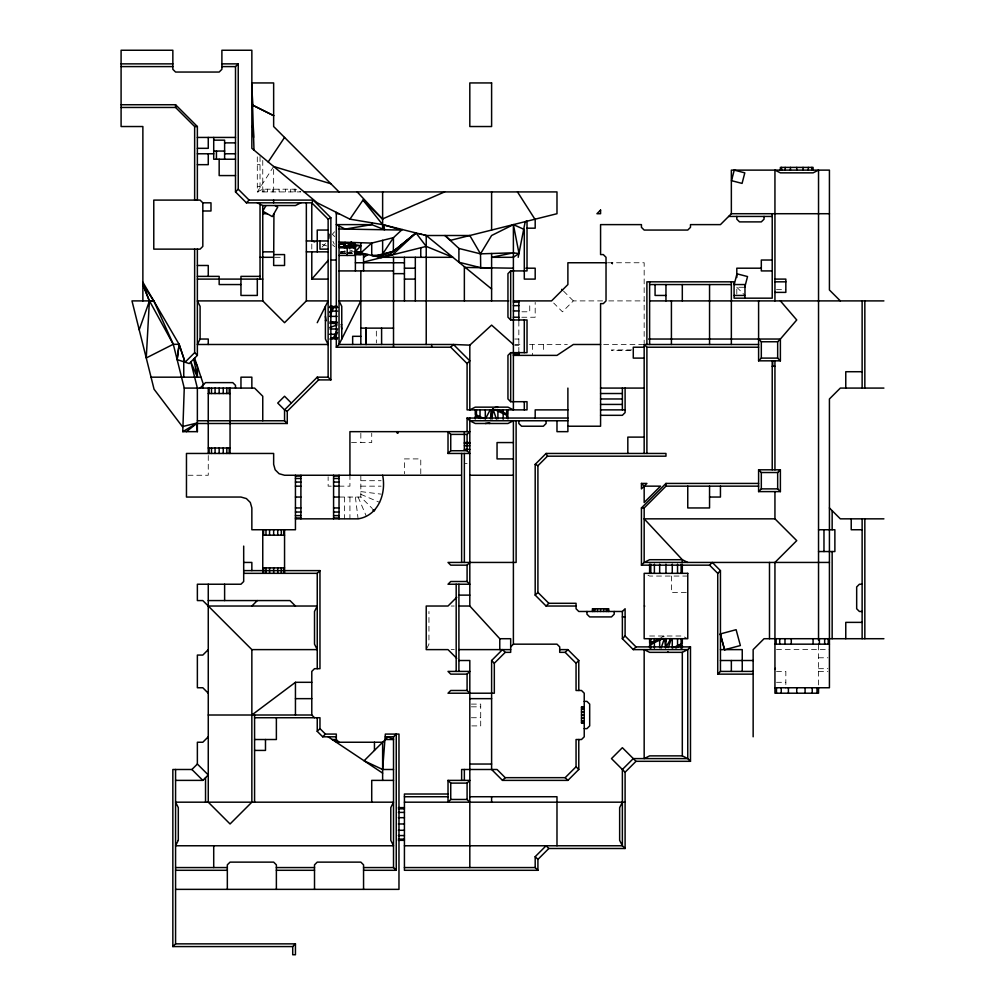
<?xml version="1.0" encoding="UTF-8"?>
<svg xmlns="http://www.w3.org/2000/svg" width="1005" height="1005" viewBox="0 0 1005 1005"><rect width="100%" height="100%" fill="white"/><g stroke="black" fill="none" stroke-linecap="round" stroke-linejoin="round"><path stroke-width="0.75" stroke-dasharray="5 3.75" d="M612.836 262.757L612.497 264.114L611.48 262.757M426.899 648.25L428.947 644.167L428.947 611.48M273.649 166.491L257.305 191.917L300.897 191.917L295.445 189.191L262.757 189.191L257.305 191.917L257.305 155.825M332.63 233.977L334.539 231.766M322.015 247.092L327.115 241.979M602.598 300.897L573.34 300.897L562.436 311.789L553.717 303.07M611.819 263.775L612.497 263.096M660.7 638.024L663.803 636.002L664.091 636.68M340.394 252.808L345.846 250.459M340.595 253.298L345.268 253.222M346.825 253.185L353.044 253.084M340.519 251.828L348.371 251.79M349.439 251.79L355.381 251.765M257.305 164.669L260.031 164.669M257.305 186.465L260.031 186.465M340.394 253.373L345.846 253.386M348.572 253.386L352.655 253.373M275.207 257.305L282.995 257.305M607.811 262.757L644.167 262.757L644.167 343.295M736.803 294.088L736.803 287.267L744.969 287.267M776.501 289.654L785.835 289.654M608.754 300.897L644.167 300.897M521.959 311.789L529.748 311.789L529.748 302.455M521.821 317.241L535.188 317.241L535.188 302.379M514.761 339.037L518.844 339.037M514.861 344.489L522.198 344.489M529.534 344.489L567.335 344.489M603.691 344.489L642.61 344.489M514.761 345.331L518.844 345.331M631.718 349.928L611.48 349.928L611.48 350.619L633.276 350.619M351.486 442.564L371.724 442.564L371.724 433.218M464.36 463.506L467.086 463.506M188.023 475.252L208.261 475.252L208.261 455.014M360.833 480.704L381.071 480.704M331.248 486.156L328.132 486.156L328.132 476.81M339.037 486.156L349.928 486.156L349.928 475.252M360.833 486.156L381.071 486.156M339.037 497.048L360.833 497.048L372.353 508.58M687.759 576.053L649.619 576.053L645.537 574.018M686.277 592.41L671.415 592.41L671.415 576.053M451.119 606.028L454.235 606.028M649.619 636.002L682.307 636.002L686.402 638.037M451.145 649.619L454.285 649.619M776.501 649.619L829.427 649.619M818.535 657.785L827.869 657.785M818.535 668.689L827.869 668.689M776.501 671.415L785.835 671.415L785.835 688.538M818.535 671.415L827.869 671.415M776.501 682.307L785.835 682.307M471.37 704.103L480.704 704.103L480.704 725.899L471.37 725.899M471.37 706.829L480.704 706.829M471.37 717.733L480.704 717.733M340.595 251.916L345.268 252.155M346.825 252.23L353.044 252.556M340.595 253.411L345.268 253.687M360.833 491.608L381.071 494.133M349.439 249.906L352.416 250.835M322.19 244.429L326.65 245.911M360.833 494.322L379.903 502.5M332.492 244.768L334.678 246.677M736.803 287.267L743.951 294.427M611.819 263.096L612.497 263.775M563.529 291.086L573.34 300.897M332.492 234.416L334.678 236.602M332.969 241.326L334.25 244.152M358.107 497.048L366.285 516.118M355.381 497.048L358.107 518.844M818.535 644.946L818.535 686.277M543.366 344.489L543.366 352.265M532.474 344.489L532.474 355.381M518.844 321.135L518.844 350.707M420.768 473.77L420.768 458.908L404.425 458.908L404.425 473.77M376.335 331.11L376.36 342.994M360.833 433.218L360.833 442.564M360.833 475.252L360.833 497.048M349.928 497.048L349.928 518.844M344.489 497.048L344.489 518.844M311.789 244.077L311.789 250.295M295.445 189.191L295.445 191.917M294.251 189.191L294.251 191.917M290.684 189.191L290.684 191.917M285.395 189.191L285.395 191.917M279.101 189.191L279.101 191.917M273.649 169.481L273.649 191.917M272.795 189.191L272.795 191.917M267.518 189.191L267.518 191.917M263.951 189.191L263.951 191.917M262.757 160.436L262.757 191.917M260.031 156.504L260.031 190.561"/><path stroke-width="1.5" d="M339.037 246.401L339.037 245.76M347.215 254.579L347.215 255.433L347.215 245.459L347.215 247.594M380.053 257.305L452.866 257.305L426.221 246.401L415.982 232.946L393.357 251.388L393.458 237.657L402.226 229.504M142.873 284.478L149.356 300.897L142.873 284.478L153.778 300.897L173.3 344.263L184.254 388.081L182.772 431.66L197.369 431.66L197.369 388.081L190.824 361.926L197.369 377.177L197.369 366.285L193.739 359.011L197.369 377.177M186.428 431.66L197.369 422.942L182.345 426.597L154.054 389.211L131.982 300.897L153.778 300.897L149.406 300.746L146.253 357.956L173.3 344.263L179.129 344.363L185.083 362.215L194.643 352.655L194.643 249.127M328.823 238.399L329.138 234.253M393.52 769.491L382.629 769.491L385.355 734.077L398.972 734.077L398.972 889.362L175.573 889.362M492.01 419.098L492.965 408.847L496.42 419.098M490.515 418.583L491.332 410.002M142.873 282.217L179.129 344.363L177.131 359.589L189.191 363.559L197.369 355.381L197.369 249.127M179.129 344.363L177.131 359.589L176.729 357.956M490.628 418.758L492.513 409.914M492.965 408.847L491.608 417.816L491.608 409.588M339.376 244.19L339.037 246.238L345.167 247.77L345.167 242.494L339.376 244.19L345.167 243.851M518.191 257.305L525.2 221.653L526.494 221.339M397.955 433.029L398.294 431.66M744.806 287.103L747.532 276.551L736.966 273.825L734.24 284.377L734.906 284.553M339.037 228.989L401.648 230.045L383.784 224.906L382.629 228.977L382.629 191.917M354.665 243.675L351.536 242.368L350.883 244.604L347.893 246.062L349.765 248.109M661.139 647.999L664.104 639.318M668.312 647.572L671.277 638.891M139.205 329.766L149.481 300.897M489.473 423.494L489.724 422.816L485.302 423.494M332.73 306.349L329.866 312.593L332.73 306.349L329.803 306.349M337.454 332.454L334.439 339.037L337.366 339.037M330.18 315.13L334.263 306.349L337.265 306.349M337.002 330.256L332.906 339.037L329.904 339.037M306.349 202.822L306.349 300.897L284.553 322.693L262.757 300.897L197.369 300.897L200.096 306.349L200.096 339.037L197.369 344.489L328.132 344.489L325.419 339.037L325.419 306.349M197.369 431.66L196.679 423.494L287.267 423.494L287.267 411.233L318.598 379.903L330.859 379.903L330.859 217.796L313.158 200.096L311.789 202.822L311.789 240.961L314.766 241.954M317.241 322.693L328.132 300.897L306.349 300.897M360.833 300.897L339.037 344.489L336.311 347.215L450.743 347.215L467.086 363.559L467.086 409.877L527.022 409.877L527.022 401.699L510.678 401.699L507.952 398.972L507.952 355.381L510.678 352.655L527.022 352.655L527.022 319.967L510.678 319.967L507.952 317.241L507.952 273.649L510.678 270.923L527.022 270.923L527.022 221.213M622.371 802.178L619.645 807.631L619.645 840.331L622.371 845.77L625.097 848.496L548.818 848.496L537.914 859.401L537.914 870.292L404.425 870.292L404.425 794.013L448.016 794.013M490.201 409.814L485.302 419.148L485.302 410.141M670.863 638.502L665.963 647.295L665.963 638.527M265.873 205.711L262.757 211.163L272.292 216.603L277.732 207.068L275.018 205.523M491.608 267.858L480.704 267.694L480.503 253.85L491.608 235.509L513.392 224.618L524.296 229.492L524.296 270.923M382.629 254.064L393.458 237.657L371.724 243.084L339.037 242.042L350.657 244.001M268.197 161.956L284.553 137.434M142.873 300.897L142.873 126.53L121.09 126.53L121.09 50.25L172.847 50.25L172.847 69.32L175.573 72.046L219.165 72.046L221.891 69.32L221.891 50.25L251.853 50.25L251.853 148.325L317.241 202.822L349.928 219.165L362.993 200.096L382.629 219.165L357.202 191.917M354.602 242.871L354.866 246.69L354.024 247.594L347.893 246.062L351.197 241.929M328.132 279.101L311.789 279.101L328.132 260.421M351.536 242.368L349.753 243.738M355.381 251.765L360.833 245.722L353.572 244.491M330.859 379.903L328.132 377.177L328.132 219.165L311.789 202.822L246.401 202.822L235.509 191.917L235.509 66.594L238.235 63.868L221.891 63.868M235.509 191.917L238.235 189.191L238.235 63.868M246.401 202.822L249.127 200.096L313.158 200.096M200.096 388.081L205.535 382.629L232.783 382.629L235.509 385.355L235.509 388.081M328.132 377.177L317.241 377.177L284.553 409.877L284.553 420.768L287.267 423.494M450.743 347.215L453.456 344.489L469.812 345.142L491.608 325.118L513.392 344.489M397.955 432.012L397.264 432.69L397.955 432.012L397.955 432.69L397.264 432.012M467.086 363.559L469.812 360.833L453.456 344.489L339.037 344.489L339.037 225.974M208.261 649.619L202.822 655.072L197.369 655.072L197.369 687.759L202.822 687.759L208.261 693.211M251.853 606.028L257.305 600.575M374.287 509.987L373.257 509.987M373.094 509.824L373.772 511.017L374.79 509.987M317.241 668.689L317.241 573.34L319.967 570.614L243.687 570.614M448.016 453.456L450.743 450.743L450.743 434.386L448.016 431.66L448.016 453.456L469.812 453.456L467.086 450.743L467.086 434.386L469.812 431.66L349.928 431.66L349.928 475.252M208.261 736.803L202.822 742.243L197.369 742.243L197.369 764.039L208.261 774.943L202.822 780.383L175.573 780.383M829.427 213.713L731.351 213.713L720.447 224.618L690.485 224.618L690.485 227.331L687.759 230.057L644.167 230.057L641.441 227.331L641.441 224.618L600.575 224.618L600.575 254.579L603.302 254.579L606.028 257.305L606.028 300.897L603.302 303.623L600.575 303.623L600.575 426.221L567.888 426.221M292.719 946.572L292.719 954.75L295.445 954.75L295.445 943.858L292.719 946.572L172.847 946.572L172.847 769.491L191.917 769.491L197.369 764.039M576.053 606.028L546.092 606.028L535.188 595.123L535.188 464.36L546.092 453.456L665.963 453.456L665.963 456.182L547.449 456.182L537.914 465.717L537.914 592.41L548.818 603.302L576.053 603.302L576.053 608.754L578.78 611.48L622.371 611.48L625.097 608.754L625.097 636.002L636.002 646.893L690.485 646.893L690.485 761.313L636.002 761.313L622.371 747.695L611.48 758.599L625.097 772.217L625.097 848.496M516.118 420.768L516.118 562.436L448.016 562.436L450.743 565.162L467.086 565.162L469.812 562.436M336.311 736.803L322.693 736.803L317.241 731.351L319.967 728.625L319.967 717.733L254.579 717.733M456.735 597.309L448.016 606.028L426.221 606.028L426.221 649.619L448.016 649.619L456.735 658.338M322.693 736.803L325.419 734.077L336.311 734.077L336.311 739.517L339.037 742.243L332.228 739.517L336.311 739.517M172.847 946.572L175.573 943.858L175.573 769.491M780.383 360.833L758.599 360.833L761.313 358.107L777.669 358.107L780.383 360.833L780.383 339.037L796.739 319.967L780.383 300.897M777.669 358.107L777.669 341.763L780.383 339.037L648.715 339.037M396.246 870.292L393.52 867.566L393.52 736.803L396.246 734.077L396.246 870.292L363.559 870.292M535.188 595.123L537.914 592.41M467.086 674.141L469.812 671.415L448.016 671.415L450.743 674.141L467.086 674.141L467.086 690.485L469.812 693.211M753.147 674.141L717.733 674.141L717.733 573.34L709.555 565.162L641.441 565.162L641.441 507.952L665.963 483.43L758.599 483.43M578.78 739.517L578.78 769.491L567.888 780.383L502.5 780.383L491.608 769.491L491.608 660.511L502.5 649.619L505.226 652.346L510.678 652.346L510.678 638.715L499.774 638.715L469.812 606.028L469.812 418.042M546.092 606.028L548.818 603.302M641.441 565.162L644.167 562.436L644.167 507.952L665.963 486.156L758.599 486.156M467.086 690.485L450.743 690.485L448.016 693.211L494.322 693.211L494.322 663.237L505.226 652.346M510.678 646.893L513.392 644.167L513.392 420.768L507.952 423.494L475.252 423.494L469.812 420.768L467.086 418.042L467.086 431.66M513.392 644.167L556.984 644.167L559.71 646.893L559.71 652.346L565.162 652.346L567.888 649.619L578.78 660.511L578.78 690.485M461.634 780.383L461.634 769.491L497.048 769.491L505.226 777.669L565.162 777.669L576.053 766.765L576.053 739.517L581.506 739.517L584.232 736.803L584.232 693.211L581.506 690.485L576.053 690.485L576.053 663.237L578.78 660.511M448.016 780.383L450.743 783.109L450.743 799.465L448.016 802.178L448.016 780.383L469.812 780.383L467.086 783.109L467.086 799.465L469.812 802.178M758.599 491.608L761.313 488.882L777.669 488.882L780.383 491.608L758.599 491.608L758.599 469.812L780.383 469.812L780.383 491.608M758.599 469.812L761.313 472.526L777.669 472.526L780.383 469.812M690.485 646.893L687.759 649.619L633.276 649.619L622.371 638.715L625.097 636.002M709.555 565.162L712.281 562.436L720.447 570.614L720.447 671.415L717.733 674.141M502.5 780.383L505.226 777.669M633.276 649.619L636.002 646.893M717.733 573.34L720.447 570.614M537.914 870.292L535.188 867.566L535.188 856.675L546.092 845.77L548.818 848.496M625.097 772.217L636.002 761.313M389.161 254.906L416.007 232.959L392.616 254.805L371.724 255.421L371.724 243.084L360.833 252.946L354.602 253.059M393.357 251.388L415.982 232.946M251.853 715.007L295.445 682.307L311.789 682.307M513.392 257.255L519.02 253.486L513.392 224.618L513.392 409.877L507.952 407.151L475.252 407.151L469.812 409.877L469.812 345.142M342.718 243.989L345.167 242.494M363.559 257.305L368.018 254.579L355.381 254.579M182.772 431.66L197.369 422.942M300.897 202.822L295.445 205.535L262.757 205.535L257.305 202.822M328.132 219.165L330.859 217.796M404.425 845.77L622.371 845.77L622.371 769.491L633.276 758.599L687.759 758.599L682.307 755.873L649.619 755.873L644.167 758.599L644.167 649.619L649.619 652.346L682.307 652.346L687.759 649.619L687.759 758.599L690.485 761.313M663.363 638.439L649.619 644.846L649.619 647.848M673.526 647.584L682.307 643.489L682.307 638.992M660.147 638.489L649.619 643.313L649.619 638.929M675.8 647.999L682.307 645.022L682.307 647.949M382.629 218.902L444.612 191.917M380.078 255.17L393.52 251.351L377.955 255.232M329.753 327.504L336.989 325.042M720.296 633.954L736.112 629.695L740.371 645.537L724.555 649.783L720.296 633.954L724.592 649.77M363.559 262.066L426.221 246.401M534.924 219.228L517.487 191.917M494.95 407.49L497.902 407.151M304.163 191.917L556.984 191.917L556.984 213.713L450.265 240.396L445.027 235.509L458.908 248.449L480.503 253.85L513.392 252.808L491.608 257.305L513.392 257.305M343.71 245.798L349.928 245.76M354.602 245.748L360.833 245.722M343.496 245.798L350.921 245.76M354.602 251.765L360.833 251.74M121.09 63.868L172.847 63.868M121.09 66.594L172.847 66.594M221.891 66.594L235.509 66.594M254.001 150.109L251.853 82.938L273.649 82.938L273.649 126.53L339.037 191.917M121.09 104.734L175.573 104.734L197.369 126.53L197.369 200.096M121.09 107.46L175.573 107.46L194.643 126.53L194.643 200.096M194.643 126.53L197.369 126.53M197.369 137.434L235.509 137.434M213.713 140.16L224.618 140.16L224.618 159.23M224.618 142.873L235.509 142.873M197.369 148.325L208.261 148.325L208.261 137.434M213.713 151.052L224.618 151.052M197.369 153.778L213.713 153.778M224.618 153.778L235.509 153.778M235.509 159.23L213.713 159.23L213.713 137.434M197.369 164.669L208.261 164.669L208.261 153.778M235.509 175.573L219.165 175.573L219.165 159.23M202.822 202.822L202.822 246.401L200.096 249.127L153.778 249.127L153.778 200.096L200.096 200.096L202.822 202.822L210.987 202.822L210.987 210.987L202.822 210.987M262.757 213.713L267.217 213.713M273.938 213.713L273.649 265.483L284.553 265.483L284.553 254.579L273.649 254.579M336.311 213.713L339.037 213.713M728.625 216.439L772.217 216.439M527.022 228.185L535.188 228.185L535.188 219.165M328.132 230.057L317.241 230.057L317.241 251.853M349.928 219.165L382.629 224.618L426.221 235.509L469.812 235.509L480.503 253.85M306.349 240.961L328.132 240.961M355.381 247.594L339.037 247.531L355.381 247.519L355.381 245.459L355.381 270.923M328.132 249.127L319.967 249.127L319.967 240.961M262.757 251.853L273.649 251.853M306.349 251.853L328.132 251.853M339.037 255.433L355.381 255.433L355.381 245.459M260.031 257.305L273.649 257.305M330.859 260.031L336.311 260.031M772.217 260.031L761.313 260.031L761.313 270.923L772.217 270.923M355.381 262.757L404.425 262.757M606.681 262.757L567.888 262.757L567.888 284.553L551.544 300.897L513.392 300.897M197.369 265.483L208.261 265.483L208.261 276.375M404.425 268.197L415.316 268.197M525.854 268.197L535.188 268.197L535.188 279.101L524.296 279.101L524.296 271.312M761.313 268.197L736.803 268.197L736.803 277.493M339.037 270.923L393.52 270.923M393.52 273.649L404.425 273.649M197.369 276.375L219.165 276.375L219.165 284.553L240.961 284.553M260.031 276.375L240.961 276.375L240.961 295.445L257.305 295.445L257.305 279.101M197.369 279.101L262.757 279.101M404.425 279.101L415.316 279.101M774.943 279.101L785.835 279.101L785.835 292.38L774.943 292.38M774.943 281.827L785.835 281.827M649.619 284.553L731.351 284.553M734.077 284.553L744.969 284.553L744.969 298.171M665.963 295.445L655.072 295.445L655.072 284.553M734.077 295.445L744.969 295.445M508.731 300.897L339.037 300.897L341.763 306.349L341.763 339.037M649.619 300.897L883.91 300.897M513.392 302.09L518.844 302.09M513.392 305.658L518.844 305.658M329.477 307.53L332.19 307.53M333.71 307.53L337.743 307.53M513.392 310.947L518.844 310.947M332.052 311.11L337.592 311.11M329.59 316.387L337.19 316.387M513.392 317.241L518.844 317.241M330.469 322.693L336.713 322.693M360.833 328.132L393.52 328.132M329.979 328.987L337.592 328.987M329.577 334.263L335.13 334.263M360.833 336.311L352.655 336.311L352.655 344.489M330.783 337.843L333.459 337.843M334.979 337.843L337.693 337.843M200.096 339.037L208.261 339.037L208.261 344.489M758.599 339.037L761.313 341.763L777.669 341.763M179.179 344.489L183.752 358.182L183.752 377.177M600.575 344.489L573.34 344.489L556.984 355.381L513.392 355.381M644.167 453.456L644.167 344.489L758.599 344.489M644.167 347.215L633.276 347.215L633.276 358.107L644.167 358.107M644.167 344.489L646.893 347.215L758.599 347.215M513.392 354.187L518.844 354.187M772.217 366.285L774.943 366.285M862.127 371.724L845.77 371.724L845.77 388.081M151.052 377.177L200.975 377.177M184.254 388.081L254.579 388.081L262.757 396.246L262.757 420.768M600.575 388.081L644.167 388.081M883.91 388.081L840.331 388.081L829.427 398.972L829.427 687.759L774.943 687.759M208.261 393.52L230.057 393.52M600.575 393.52L622.371 393.52M600.575 398.972L622.371 398.972M600.575 404.425L622.371 404.425M567.888 409.877L535.188 409.877L535.188 418.042M600.575 409.877L625.097 409.877M600.575 415.316L622.371 415.316L625.097 412.59L625.097 388.081M467.086 418.042L567.888 418.042M197.369 420.768L284.553 420.768M469.812 420.768L567.888 420.768M450.743 434.386L467.086 434.386M644.167 437.112L627.824 437.112L627.824 453.456M464.36 442.564L469.812 442.564M513.392 442.564L497.048 442.564L497.048 458.908L513.392 458.908M464.36 443.419L469.812 443.419M464.36 445.793L469.812 445.793M208.261 448.016L230.057 448.016M464.36 449.373L469.812 449.373M450.743 450.743L467.086 450.743M461.27 475.252L284.553 475.252L279.101 473.719L275.182 469.812L273.649 464.36L273.649 453.456L186.465 453.456L186.465 497.048L240.961 497.048L246.401 498.581L250.32 502.5L251.853 507.952L251.853 529.748L295.445 529.748L295.445 475.252M469.812 475.252L513.392 475.252M295.445 476.106L300.897 476.106M333.585 476.106L339.037 476.106M295.445 478.493L300.897 478.493M333.585 478.493L339.037 478.493M295.445 482.061L300.897 482.061M333.585 482.061L339.037 482.061M641.441 483.43L646.893 483.43L641.441 488.882L641.441 483.43L644.167 486.156L660.511 486.156L644.167 502.5L644.167 486.156M295.445 486.156L300.897 486.156M333.585 486.156L339.037 486.156M295.445 497.048L300.897 497.048M333.585 497.048L339.037 497.048M709.555 497.048L720.447 497.048L720.447 486.156M295.445 507.952L300.897 507.952M333.585 507.952L339.037 507.952M641.441 507.952L644.167 507.952M295.445 512.035L300.897 512.035M333.585 512.035L339.037 512.035M295.445 515.615L300.897 515.615M333.585 515.615L339.037 515.615M295.445 517.99L300.897 517.99M333.585 517.99L339.037 517.99M295.445 518.844L358.107 518.844C378.395 515.691 386.41 493.468 382.629 475.252M818.535 687.759L818.535 693.211L774.943 693.211L774.943 562.436L796.739 540.64L774.943 518.844L644.167 518.844L682.307 559.71L687.759 562.436M883.91 518.844L840.331 518.844L829.427 507.952M818.535 529.748L834.879 529.748L834.879 551.544L818.535 551.544M862.127 529.748L851.222 529.748L851.222 518.844M262.757 535.188L284.553 535.188M243.687 562.436L251.853 562.436L251.853 570.614M829.427 562.436L644.167 562.436L649.619 559.71L682.307 559.71L682.307 562.436M262.757 567.888L284.553 567.888M243.687 573.34L317.241 573.34M467.086 581.506L450.743 581.506L448.016 584.232L469.812 584.232L467.086 581.506L467.086 565.162M862.127 584.232L859.401 584.232L856.675 586.958L856.675 608.754L859.401 611.48L862.127 611.48M458.908 595.123L469.812 595.123M208.261 600.575L289.993 600.575L295.445 606.028M208.261 606.028L317.241 606.028L314.515 611.48L314.515 644.167L317.241 649.619L251.853 649.619L202.822 600.575L197.369 600.575L197.369 584.232L240.961 584.232L243.687 581.506L243.687 546.092M458.908 606.028L469.812 606.028M644.62 606.367L644.506 605.688M622.371 616.919L625.097 616.919M862.127 622.371L845.77 622.371L845.77 638.715M883.91 638.715L764.039 638.715L753.147 649.619L753.147 736.803M774.943 644.167L829.427 644.167M458.996 649.619L510.678 649.619M559.71 649.619L567.888 649.619M720.447 649.619L742.243 649.619L742.243 671.415M458.908 660.511L469.812 660.511L469.812 867.566M720.447 660.511L753.147 660.511M720.447 671.415L753.147 671.415M295.445 698.651L311.789 698.651M469.812 698.651L491.608 698.651M584.232 701.377L586.958 701.377L589.684 704.103L589.684 725.899L586.958 728.625L584.232 728.625M584.232 706.829L581.506 706.829L581.506 723.173L584.232 723.173M581.506 707.507L584.232 707.507M581.506 709.216L584.232 709.216M581.506 711.942L584.232 711.942M208.261 715.007L311.789 715.007L314.515 717.733M581.506 715.007L584.232 715.007M581.506 718.073L584.232 718.073M581.506 720.799L584.232 720.799M581.506 722.495L584.232 722.495M385.355 736.803L393.52 736.803M254.579 739.517L276.375 739.517L276.375 717.733M385.355 739.517L393.52 739.517L388.081 736.803L364.099 760.772L382.629 769.491M336.311 742.243L382.629 742.243L382.629 780.383M254.579 750.421L265.483 750.421L265.483 739.517M469.812 764.039L491.608 764.039M393.52 780.383L371.724 780.383L371.724 802.178M450.743 783.109L467.086 783.109M404.425 796.739L448.016 796.739M469.812 796.739L556.984 796.739L556.984 845.77M450.743 799.465L467.086 799.465M404.425 802.178L625.097 802.178M398.369 807.631L404.425 807.631M398.369 808.824L404.425 808.824M398.369 812.404L404.425 812.404M398.369 817.681L404.425 817.681M398.369 823.974L404.425 823.974M398.369 830.281L404.425 830.281M398.369 835.557L404.425 835.557M398.369 839.137L404.425 839.137M398.369 840.331L404.425 840.331M175.573 867.566L227.331 867.566M276.375 867.566L314.515 867.566M363.559 867.566L393.52 867.566M404.425 867.566L535.188 867.566M175.573 870.292L227.331 870.292M276.375 870.292L314.515 870.292M175.573 943.858L295.445 943.858M465.277 267.443L513.392 268.197M354.602 252.632L360.833 252.946L381.398 257.607M354.602 254.215L360.833 254.579L360.833 242.733M330.18 321.6L337.416 322.278M329.753 323.095L336.989 323.773M379.639 254.818L382.629 255.094M513.392 252.933L519.02 253.486M371.724 255.421L382.629 257.305L382.629 240.358M251.853 126.53L253.26 126.881L253.599 137.434M418.947 233.688L422.037 234.466M424.01 234.956L426.221 235.509L491.608 288.975M480.704 267.694L458.908 262.242L458.908 248.449M273.649 166.491L330.859 183.752M183.752 361.775L185.083 362.215M341.084 324.565L341.763 324.854M325.419 320.52L326.097 320.821L325.419 316.387M494.196 409.424L507.952 415.831L507.952 418.897M484.033 418.557L475.252 414.462L475.252 410.078M497.425 409.512L507.952 414.462L507.952 410.078M480.516 418.482L475.252 415.995L475.252 418.997M535.188 464.36L537.914 465.717M287.267 411.233L284.553 409.877L277.732 403.055L284.553 396.246L291.362 403.055M353.245 246.69L354.024 247.594L350.883 244.604L354.35 247.431L352.617 242.846M328.132 736.803L382.629 773.121M840.331 300.897L829.427 289.993L829.427 170.121L731.351 170.121L731.351 213.713M561.77 289.339L562.436 289.993M238.235 189.191L249.127 200.096M565.162 652.346L576.053 663.237M194.643 352.655L197.369 355.381M491.608 660.511L494.322 663.237M576.053 766.765L578.78 769.491M565.162 777.669L567.888 780.383M535.188 856.675L537.914 859.401M319.967 728.625L325.419 734.077M191.917 769.491L202.822 780.383M362.993 200.096L382.629 224.618M149.406 300.746L173.363 344.489M352.943 242.971L354.866 246.69M546.092 453.456L547.449 456.182M317.241 377.177L318.598 379.903M664.883 638.527L665.963 641.052M667.835 651.655L668.124 652.346M194.618 358.132L203.487 384.676M396.925 431.66L397.264 433.029M383.784 224.906L384.576 229.756L371.724 224.618L336.311 224.618L345.268 229.09L371.724 224.618L371.724 222.796M341.311 326.035L341.763 328.987M664.732 639.318L665.561 647.999M251.853 82.938L252.607 105.11M864.84 300.897L864.84 388.081M864.84 518.844L864.84 638.715M862.127 300.897L862.127 388.081M862.127 518.844L862.127 638.715M832.153 510.678L832.153 529.748M832.153 551.544L832.153 638.715M828.233 638.715L828.233 644.167M824.665 638.715L824.665 644.167M823.974 529.748L823.974 551.544M819.377 638.715L819.377 644.167M818.535 640.273L818.535 170.121L813.083 172.847L780.383 172.847L774.943 170.121L774.943 300.897M817.002 687.759L817.002 693.211M813.083 170.121L813.083 167.395L780.383 167.395L780.383 170.121M813.083 638.715L813.083 644.167M812.228 687.759L812.228 693.211M811.889 167.395L811.889 170.121M808.309 167.395L808.309 170.121M805.08 687.759L805.08 693.211M803.033 167.395L803.033 170.121M796.739 167.395L796.739 170.121M796.739 687.759L796.739 693.211M791.287 638.715L791.287 644.167M790.433 167.395L790.433 170.121M788.397 687.759L788.397 693.211M785.156 167.395L785.156 170.121M784.98 638.715L784.98 644.167M781.576 167.395L781.576 170.121M781.237 687.759L781.237 693.211M779.704 638.715L779.704 644.167M777.669 472.526L777.669 488.882M776.476 687.759L776.476 693.211M776.136 638.715L776.136 644.167M775.282 668.35L775.282 669.029M774.943 360.833L774.943 469.812M774.943 491.608L774.943 518.844M772.732 360.833L772.732 366.285M772.217 213.713L772.217 298.171L734.077 298.171L734.077 281.827L646.893 281.827L646.893 344.489M772.217 360.833L772.217 469.812M769.491 562.436L769.491 638.715M764.039 216.439L764.039 219.165L761.313 221.891L739.517 221.891L736.803 219.165L736.803 216.439M761.313 341.763L761.313 358.107M761.313 472.526L761.313 488.882M758.599 300.897L758.599 360.833M731.351 281.827L731.351 344.489M731.351 660.511L731.351 671.415M709.555 284.553L709.555 344.489M709.555 486.156L709.555 507.952L687.759 507.952L687.759 486.156M682.307 284.553L682.307 300.897M682.307 564.169L682.307 573.089M682.307 652.346L682.307 755.873M681.114 564.169L681.114 573.089M681.114 638.678L681.114 644.042L677.546 645.713L677.546 638.765M681.114 645.562L681.114 648.275M677.546 564.169L677.546 573.089M672.27 564.169L672.27 573.089M672.27 639.042L672.27 648.162M671.415 300.897L671.415 344.489M665.963 284.553L665.963 300.897M665.963 483.43L665.963 486.156M665.963 564.169L665.963 573.089M659.669 564.169L659.669 573.089M659.669 640.172L659.669 647.773M654.381 564.169L654.381 573.089M654.381 638.564L654.381 641.127L650.813 642.773L650.813 638.703M654.381 648.175L654.381 642.622L650.813 644.293L650.813 648.313M650.813 564.169L650.813 573.089M649.619 281.827L649.619 344.489M649.619 564.169L649.619 573.089M646.893 347.215L646.893 453.456M622.371 388.081L622.371 409.877M622.371 611.48L622.371 638.715M614.206 611.48L614.206 614.206L611.48 616.919L589.684 616.919L586.958 614.206L586.958 611.48M608.754 611.48L608.754 608.754L592.41 608.754L592.41 611.48M608.075 608.754L608.075 611.48M606.367 608.754L606.367 611.48M603.641 608.754L603.641 611.48M600.575 608.754L600.575 611.48M597.51 608.754L597.51 611.48M594.784 608.754L594.784 611.48M593.088 608.754L593.088 611.48M567.888 388.081L567.888 431.66L556.984 431.66L556.984 420.768M546.092 420.768L546.092 423.494L543.366 426.221L521.57 426.221L518.844 423.494L518.844 420.768M524.296 319.967L524.296 352.655M524.296 401.699L524.296 409.877M518.844 300.897L518.844 320.356M518.844 351.813L518.844 355.381M510.678 270.923L510.678 319.967M510.678 352.655L510.678 401.699M506.759 409.852L506.759 413.909M506.759 415.279L506.759 418.017M503.178 409.688L503.178 412.226M503.178 413.608L503.178 419.261M499.774 638.715L499.774 649.619M497.902 411.145L497.902 418.859M491.608 191.917L491.608 230.057M491.608 253.499L491.608 300.897M491.608 796.739L491.608 802.178M480.026 409.877L480.026 416.686M476.445 409.776L476.445 415.027M464.36 266.702L464.36 300.897M464.36 431.66L464.36 450.353M464.36 453.456L464.36 562.436M464.36 769.491L464.36 780.383M461.634 453.456L461.634 562.436M458.908 584.232L458.908 671.415M456.182 584.232L456.182 671.415M431.66 344.489L431.66 347.215M426.221 235.509L426.221 344.489M420.768 247.77L420.768 257.305M415.316 257.305L415.316 300.897M404.425 257.305L404.425 300.897M393.52 257.305L393.52 347.215M381.599 328.132L381.611 344.489M374.45 742.243L374.45 750.421M373.772 509.887L373.772 511.017M363.559 254.579L363.559 270.923M363.559 889.362L363.559 864.84L360.833 862.127L317.241 862.127L314.515 864.84L314.515 889.362M360.833 270.923L360.833 344.489M339.037 475.252L339.037 518.844M336.311 212.357L336.311 347.215M333.585 475.252L333.585 518.844M319.967 570.614L319.967 668.689L314.515 668.689L311.789 671.415L311.789 715.007M317.241 717.733L317.241 731.351M311.789 251.853L311.789 279.101M300.897 475.252L300.897 518.844M295.445 682.307L295.445 715.007M284.553 529.748L284.553 573.34M283.699 529.748L283.699 535.188M283.699 567.888L283.699 573.34M281.312 529.748L281.312 535.188M281.312 567.888L281.312 573.34M277.732 529.748L277.732 535.188M277.732 567.888L277.732 573.34M276.375 889.362L276.375 864.84L273.649 862.127L230.057 862.127L227.331 864.84L227.331 889.362M273.649 200.096L273.649 202.822M273.649 529.748L273.649 535.188M273.649 567.888L273.649 573.34M269.566 529.748L269.566 535.188M269.566 567.888L269.566 573.34M265.986 529.748L265.986 535.188M265.986 567.888L265.986 573.34M263.599 529.748L263.599 535.188M263.599 567.888L263.599 573.34M262.757 205.535L262.757 300.897M262.757 529.748L262.757 573.34M260.031 204.178L260.031 279.101M254.579 715.007L254.579 802.178M251.853 388.081L251.853 377.177L240.961 377.177L240.961 388.081M251.853 649.619L251.853 802.178L230.057 823.974L208.261 802.178L208.261 584.232M230.057 388.081L230.057 453.456M229.203 388.081L229.203 393.52M229.203 448.016L229.203 453.456M226.829 388.081L226.829 393.52M226.829 448.016L226.829 453.456M224.618 584.232L224.618 600.575M223.248 388.081L223.248 393.52M223.248 448.016L223.248 453.456M219.165 388.081L219.165 393.52M219.165 448.016L219.165 453.456M216.439 151.052L216.439 159.23M215.07 388.081L215.07 393.52M215.07 448.016L215.07 453.456M213.713 845.77L213.713 867.566M211.502 388.081L211.502 393.52M211.502 448.016L211.502 453.456M209.115 388.081L209.115 393.52M209.115 448.016L209.115 453.456M208.261 388.081L208.261 453.456M205.535 777.669L205.535 802.178M202.822 385.355L202.822 388.081M175.573 104.734L175.573 107.46M366.109 328.132L366.109 344.489L366.109 328.132M734.24 170.121L731.514 180.674L742.079 183.4L744.806 172.847L734.253 170.121M178.3 840.331L175.573 845.77L393.52 845.77L390.794 840.331L390.794 807.631L393.52 802.178L175.573 802.178L178.3 807.631L178.3 840.331M600.575 210.083L596.945 213.713L600.575 213.713L600.575 210.083M491.608 82.938L469.812 82.938L469.812 126.53L491.608 126.53L491.608 82.938M687.759 573.34L644.167 573.34L644.167 638.715L687.759 638.715L687.759 573.34M273.649 115.638L252.556 105.098L273.649 115.638"/></g></svg>
